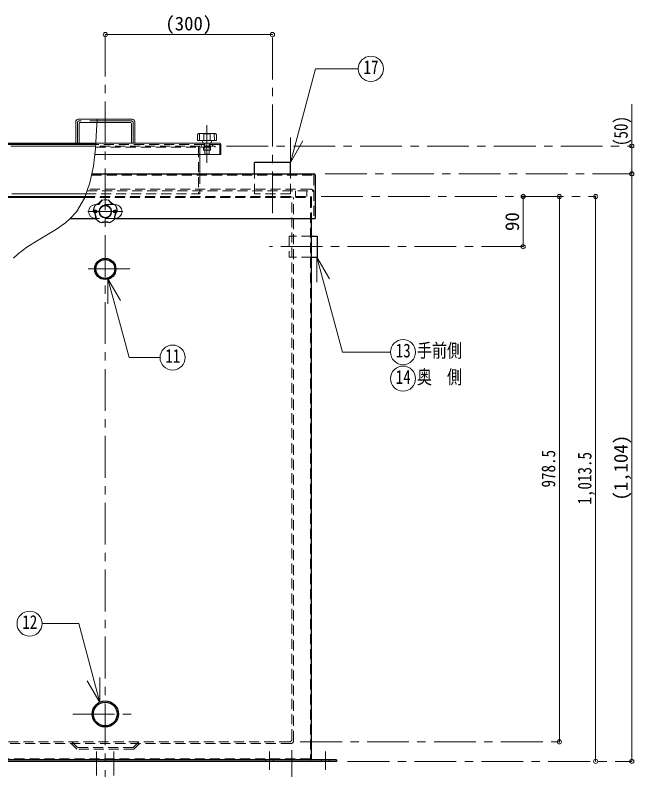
# Model space of a CAD drawing. Units: millimetres at full size, sheet at 1:15; some dimension numbers follow another scale. Extents: x -3184 to 2891, y -2037 to 2178.
# Drawn here: x -309 to 802, y -1202 to 152 of the extents above; entities that cross this region are included whole.
import ezdxf
from ezdxf.enums import TextEntityAlignment as Align

# ---------------------------------------------------------------- set-up
doc = ezdxf.new("R2010")
doc.units = ezdxf.units.MM
doc.header["$LTSCALE"] = 15
doc.header["$PDMODE"] = 32
doc.header["$PDSIZE"] = 7.5
doc.linetypes.add('CHAIN1', pattern=[8, 5, -1, 1, -1])
doc.linetypes.add('DASHED1', pattern=[1.8, 1.2, -0.6])
doc.layers.add('0-0', color=7, linetype='Continuous', lineweight=18)
doc.styles.add('ＭＳ ゴシック', font='')
doc.styles.get('ＭＳ ゴシック').set_extended_font_data('MS Gothic')

msp = doc.modelspace()

# ---------------------------------------------------------------- linework, layer by layer
at = {"layer": '0-0', "color": 4, "linetype": 'CHAIN1', "lineweight": 9}
for p, q in [((-146.7, 116.87), (-146.7, -1262.13)), ((153.3, -203.63), (153.3, 116.87)), ((-99.7, -38.13), (-193.7, -38.13)), ((-196.7, -41.13), (-196.7, -78.13)), ((-96.7, -41.13), (-96.7, -78.13)), ((35.8, -113.13), (35.8, -45.53)), ((70.8, -83.13), (798.3, -83.13)), ((247.8, -133.13), (798.3, -133.13)), ((240.8, -173.63), (733.3, -173.63)), ((-178.2, -200.63), (-115.2, -200.63)), ((603.3, -263.63), (148.3, -263.63)), ((-102.7, -303.63), (-190.7, -303.63)), ((-205.2, -1102.13), (-88.2, -1102.13)), ((203.3, -1152.13), (668.3, -1152.13)), ((148.3, -1169.13), (148.3, -1202.13)), ((188.3, -1167.13), (188.3, -1487.13)), ((248.3, -1169.13), (248.3, -1202.13)), ((288.3, -1187.13), (798.3, -1187.13))]:
    msp.add_line(p, q, dxfattribs=at)
at = {"layer": '0-0', "color": 4, "lineweight": 9}
for p, q in [((-146.7, 116.87), (153.3, 116.87)), ((798.3, -8.13), (798.3, -133.13)), ((-199.7, -39.63), (-199.7, -78.13)), ((-161.42, -35.13), (-195.2, -35.13)), ((-193.7, -42.63), (-193.7, -78.13)), ((-192.2, -41.13), (-161.68, -41.13)), ((-164.02, -83.13), (-316.2, -83.13)), ((22.8, -133.13), (22.8, -98.13)), ((798.3, -133.13), (798.3, -1187.13)), ((-481.7, -173.63), (-182.95, -173.63)), ((-481.7, -175.13), (-183.49, -175.13)), ((-314.2, -168.63), (-181.15, -168.63)), ((603.3, -173.63), (603.3, -263.63)), ((668.3, -173.63), (668.3, -1152.13)), ((733.3, -1187.13), (733.3, -173.63))]:
    msp.add_line(p, q, dxfattribs=at)
at = {"layer": '0-0'}
for p, q in [((185.64, -112.86), (230.73, 55.38)), ((307.39, 55.38), (230.73, 55.38)), ((-98.2, -35.13), (-161.42, -35.13)), ((-93.7, -39.63), (-93.7, -78.13)), ((-161.68, -41.13), (-101.2, -41.13)), ((-99.7, -42.63), (-99.7, -78.13)), ((18.63, -72.92), (18.97, -62.4)), ((26.39, -60.54), (20.48, -60.85)), ((22.25, -73.33), (22.64, -61.69)), ((26.81, -60.53), (44.79, -60.53)), ((30.31, -73.33), (29.93, -61.69)), ((41.28, -73.33), (41.67, -61.69)), ((45.21, -60.54), (51.11, -60.85)), ((49.35, -73.33), (48.96, -61.69)), ((52.97, -72.92), (52.63, -62.4)), ((-163.71, -78.13), (58.8, -78.13)), ((52.57, -73.33), (19.03, -73.33)), ((28.17, -77.76), (27.8, -73.33)), ((43.43, -77.76), (43.8, -73.33)), ((60.8, -80.13), (60.8, -98.13)), ((185.64, -112.86), (185.64, -67.86)), ((185.64, -112.86), (208.14, -73.89)), ((60.8, -98.13), (-165.5, -98.13)), ((-164.2, -188.13), (-163.14, -188.13)), ((-130.27, -188.13), (-129.2, -188.13)), ((233.2, -282.56), (255.7, -321.54)), ((233.2, -282.56), (233.2, -327.56)), ((233.2, -282.56), (278.83, -452.85)), ((-141.84, -321.49), (-119.34, -360.47)), ((-141.84, -321.49), (-141.84, -366.49)), ((-141.84, -321.49), (-104.03, -462.59)), ((365.17, -452.85), (278.83, -452.85)), ((-48.37, -462.59), (-104.03, -462.59)), ((-194.34, -939.99), (-260.14, -939.99)), ((-156.43, -1081.47), (-194.34, -939.99)), ((-156.43, -1081.47), (-178.93, -1042.5)), ((-156.43, -1081.47), (-156.43, -1036.47)), ((-162.2, -1187.13), (-162.2, -1212.13)), ((-131.2, -1187.13), (-131.2, -1212.13))]:
    msp.add_line(p, q, dxfattribs=at)
at = {"layer": '0-0', "color": 5, "lineweight": 25}
for p, q in [((-352.2, -78.13), (-163.71, -78.13)), ((-163.83, -80.13), (-351.2, -80.13)), ((185.8, -112.63), (120.8, -112.63)), ((120.8, -133.13), (120.8, -112.63)), ((185.8, -133.13), (185.8, -112.63)), ((-170.81, -133.13), (227.8, -133.13)), ((229.8, -135.13), (229.8, -213.13)), ((-209.57, -213.13), (-163.59, -213.13)), ((-129.81, -213.13), (229.8, -213.13)), ((223.3, -1182.63), (223.3, -213.13)), ((223.3, -282.63), (233.3, -282.63)), ((268.3, -1184.13), (-561.7, -1184.13)), ((268.3, -1187.13), (-561.7, -1187.13)), ((268.3, -1184.13), (268.3, -1187.13))]:
    msp.add_line(p, q, dxfattribs=at)
at = {"layer": '0-0', "color": 4, "linetype": 'DASHED1', "lineweight": 9}
for p, q in [((57.8, -80.13), (-163.83, -80.13)), ((25.8, -80.13), (25.8, -83.13)), ((30.8, -85.13), (30.8, -78.13)), ((31.8, -97.63), (31.8, -78.13)), ((39.8, -97.63), (39.8, -78.13)), ((40.8, -85.13), (40.8, -78.13)), ((45.8, -80.13), (45.8, -83.13)), ((58.8, -81.13), (58.8, -98.13)), ((-164.14, -85.13), (50.8, -85.13)), ((50.8, -83.13), (-164.02, -83.13)), ((20.8, -85.13), (20.8, -168.63)), ((22.8, -86.13), (22.8, -98.13)), ((29.3, -85.43), (29.3, -90.13)), ((29.55, -90.63), (29.3, -90.13)), ((35.8, -85.43), (35.8, -90.13)), ((42.3, -85.43), (42.3, -90.13)), ((50.8, -83.13), (50.8, -85.13)), ((31.8, -97.63), (32.3, -98.13)), ((31.8, -97.63), (39.8, -97.63)), ((39.3, -98.13), (39.8, -97.63)), ((22.8, -133.13), (22.8, -168.63)), ((-181.15, -168.63), (22.8, -168.63)), ((194.8, -173.63), (194.8, -163.63)), ((-130.27, -188.13), (-163.14, -188.13)), ((-166.7, -198.88), (-164.2, -197.63)), ((-166.7, -198.88), (-166.7, -202.38)), ((-164.2, -203.63), (-166.7, -202.38)), ((-164.2, -197.63), (-161.7, -198.88)), ((-161.7, -202.38), (-164.2, -203.63)), ((-161.7, -198.88), (-161.7, -202.38)), ((-129.2, -197.63), (-131.7, -198.88)), ((-131.7, -198.88), (-131.7, -202.38)), ((-131.7, -202.38), (-129.2, -203.63)), ((-126.7, -198.88), (-129.2, -197.63)), ((-129.2, -203.63), (-126.7, -202.38)), ((-126.7, -198.88), (-126.7, -202.38)), ((-207.94, -1155.13), (-197.94, -1165.13)), ((-206.7, -1152.13), (-196.7, -1162.13)), ((-96.7, -1162.13), (-196.7, -1162.13)), ((-162.2, -1187.13), (-162.2, -1162.13)), ((-131.2, -1187.13), (-131.2, -1162.13)), ((-86.7, -1152.13), (-96.7, -1162.13)), ((241.3, -1184.13), (241.3, -1187.13)), ((255.3, -1184.13), (255.3, -1187.13))]:
    msp.add_line(p, q, dxfattribs=at)
at = {"layer": '0-0', "linetype": 'DASHED1'}
for p, q in [((-171.22, -135.13), (226.8, -135.13)), ((185.8, -168.63), (185.8, -133.13)), ((227.8, -136.13), (227.8, -213.13)), ((221.8, -160.63), (-178.27, -160.63)), ((-183.49, -175.13), (221.05, -175.13)), ((-182.95, -173.63), (221.8, -173.63)), ((-179.35, -163.63), (224.8, -163.63)), ((188.3, -1147.13), (188.3, -173.63)), ((191.3, -1150.13), (191.3, -175.13)), ((214.8, -173.63), (214.8, -163.63)), ((221.8, -175.88), (221.8, -1181.88)), ((223.3, -175.13), (223.3, -213.13)), ((-129.81, -213.13), (-163.59, -213.13)), ((223.3, -282.63), (183.3, -282.63)), ((186.3, -1155.13), (-479.7, -1155.13)), ((183.3, -1152.13), (-476.7, -1152.13)), ((221.05, -1182.63), (-514.45, -1182.63)), ((141.3, -1184.13), (141.3, -1187.13)), ((155.3, -1184.13), (155.3, -1187.13)), ((203.3, -1182.63), (203.3, -1184.13))]:
    msp.add_line(p, q, dxfattribs=at)
at = {"layer": '0-0'}
msp.add_lwpolyline([(-311.22, -284.2), (-303.2, -276.44), (-287.44, -264.4), (-270.08, -253.47), (-252.09, -242.98), (-234.43, -232.24), (-218.08, -220.58), (-209.57, -213.13), (-198.6, -200.88), (-184.06, -176.7), (-174.17, -149.25), (-167.91, -119.26), (-164.28, -87.43), (-162.26, -54.48), (-161.42, -35.13)], dxfattribs=at)
at = {"layer": '0-0', "color": 4, "linetype": 'DASHED1', "lineweight": 9}
for points in [[(29.55, -90.63), (42.05, -90.63), (42.3, -90.13)], [(-85.46, -1155.13), (-95.46, -1165.13), (-197.94, -1165.13)]]:
    msp.add_lwpolyline(points, dxfattribs=at)
at = {"layer": '0-0', "linetype": 'DASHED1'}
for points in [[(185.8, -168.63), (120.8, -168.63), (120.8, -133.13)], [(223.3, -244.63), (183.3, -244.63), (183.3, -282.63)]]:
    msp.add_lwpolyline(points, dxfattribs=at)
at = {"layer": '0-0', "color": 5, "lineweight": 25}
msp.add_lwpolyline([(223.3, -244.63), (233.3, -244.63), (233.3, -282.63)], dxfattribs=at)
at = {"layer": '0-0'}
for centre, radius in [((329.89, 55.38), 22.5), ((-146.7, -200.63), 10.5), ((387.67, -452.85), 22.5), ((-25.87, -462.59), 22.5), ((387.67, -500.35), 22.5), ((-282.64, -939.99), 22.5)]:
    msp.add_circle(centre, radius, dxfattribs=at)
at = {"layer": '0-0', "color": 4, "lineweight": 9}
msp.add_circle((-146.7, -200.63), 11.5, dxfattribs=at)
at = {"layer": '0-0', "color": 4, "linetype": 'DASHED1', "lineweight": 9}
for centre in [(-164.2, -200.63), (-129.2, -200.63)]:
    msp.add_circle(centre, 1.5, dxfattribs=at)
at = {"layer": '0-0', "color": 5, "lineweight": 25}
for centre, radius in [((-146.7, -303.63), 19), ((-146.7, -303.63), 17), ((-146.7, -1102.13), 23.5), ((-146.7, -1102.13), 21.35)]:
    msp.add_circle(centre, radius, dxfattribs=at)
at = {"layer": '0-0', "color": 4, "lineweight": 9}
for centre, radius in [((-195.2, -39.63), 4.5), ((-192.2, -42.63), 1.5)]:
    msp.add_arc(centre, radius, 90, 180, dxfattribs=at)
at = {"layer": '0-0', "color": 4, "linetype": 'CHAIN1', "lineweight": 9}
for centre, start, end in [((-193.7, -41.13), 90, 180), ((-99.7, -41.13), 0, 90)]:
    msp.add_arc(centre, 3, start, end, dxfattribs=at)
at = {"layer": '0-0'}
for centre, radius, start, end in [((-98.2, -39.63), 4.5, 0, 90), ((-101.2, -42.63), 1.5, 0, 90), ((20.57, -62.45), 1.6, 93.01913, 178.15415), ((20.19, -62.99), 1.66, 93.02757, 128.73305), ((20.26, -69.3), 7.97, 72.62002, 91.09064), ((26.81, -68.53), 8, 90, 93.01913), ((30.33, -61.68), 0.4, 97.29873, 181.90915), ((35.8, -104.4), 43.47, 82.70127, 97.29873), ((41.27, -61.68), 0.4, 358.09085, 82.70127), ((44.79, -68.53), 8, 86.98087, 90), ((51.34, -69.3), 7.97, 88.90936, 107.37998), ((51.03, -62.45), 1.6, 1.84585, 86.98087), ((51.4, -62.99), 1.66, 51.26695, 86.97243), ((19.03, -72.93), 0.4, 178.15415, 270), ((28.57, -77.73), 0.4, 184.76364, 270), ((43.03, -77.73), 0.4, 270, 355.23636), ((52.57, -72.93), 0.4, 270, 1.84585), ((58.8, -80.13), 2, 0, 90), ((-164.2, -200.63), 12.5, 90, 270), ((-146.7, -200.63), 21.5, 146.5, 177.5), ((-146.7, -200.63), 21, 146.5, 177.5), ((-175.54, -160.93), 29.89, 291.41115, 320.58885), ((-168.45, -170.69), 18.83, 283.0119, 328.9881), ((-146.7, -200.63), 21.5, 74.5, 105.5), ((-146.7, -200.63), 21, 74.5, 105.5), ((-124.95, -170.69), 18.83, 211.0119, 256.9881), ((-117.86, -160.93), 29.89, 219.41115, 248.58885), ((-129.2, -200.63), 12.5, 270, 90), ((-146.7, -200.63), 21, 2.5, 33.5), ((-146.7, -200.63), 21.5, 2.5, 33.5), ((-193.37, -215.79), 29.89, 3.41115, 32.58885), ((-181.9, -212.07), 18.83, 355.0119, 40.9881), ((-111.51, -212.07), 18.83, 139.0119, 184.9881), ((-100.04, -215.79), 29.89, 147.41115, 176.58885), ((-146.7, -200.63), 21.5, 218.5, 249.5), ((-146.7, -200.63), 21, 218.5, 249.5), ((-146.7, -200.63), 21, 290.5, 321.5), ((-146.7, -200.63), 21.5, 290.5, 321.5), ((-146.7, -249.7), 29.89, 75.41115, 104.58885), ((-146.7, -237.64), 18.83, 67.0119, 112.9881)]:
    msp.add_arc(centre, radius, start, end, dxfattribs=at)
at = {"layer": '0-0', "color": 4, "linetype": 'DASHED1', "lineweight": 9}
for centre, radius, start, end in [((57.8, -81.13), 1, 0, 90), ((22.8, -85.13), 2, 90, 180), ((23.8, -86.13), 1, 90, 180), ((29.6, -85.43), 0.3, 90, 180), ((25.62, -2.18), 88.54, 272.54473, 276.60311), ((35.5, -85.43), 0.3, 0, 90), ((36.1, -85.43), 0.3, 90, 180), ((45.98, -2.18), 88.54, 263.39689, 267.45527), ((42, -85.43), 0.3, 0, 90)]:
    msp.add_arc(centre, radius, start, end, dxfattribs=at)
at = {"layer": '0-0', "linetype": 'DASHED1'}
for centre, radius, start, end in [((226.8, -136.13), 1, 0, 90), ((221.8, -166.63), 6, 0, 90), ((221.05, -175.88), 0.75, 0, 90), ((221.8, -175.13), 1.5, 0, 90), ((224.8, -166.63), 3, 0, 90), ((183.3, -1147.13), 5, 270, 0), ((186.3, -1150.13), 5, 270, 0), ((221.05, -1181.88), 0.75, 270, 0)]:
    msp.add_arc(centre, radius, start, end, dxfattribs=at)
at = {"layer": '0-0', "color": 5, "lineweight": 25}
for centre, radius, start, end in [((227.8, -135.13), 2, 0, 90), ((221.8, -1182.63), 1.5, 270, 0)]:
    msp.add_arc(centre, radius, start, end, dxfattribs=at)
at = {"layer": '0-0', "color": 1}
for p in [(-146.7, 116.87), (153.3, 116.87), (798.3, -83.13), (798.3, -133.13), (603.3, -173.63), (668.3, -173.63), (733.3, -173.63), (603.3, -263.63), (668.3, -1152.13), (733.3, -1187.13), (798.3, -1187.13)]:
    msp.add_point(p, dxfattribs=at)

# ---------------------------------------------------------------- texts
at = {"layer": '0-0', "style": 'ＭＳ ゴシック'}
msp.add_text('(300)', height=24.74, dxfattribs=at).set_placement((-38.89, 116.87), align=Align.BOTTOM_LEFT)
at = {"layer": '0-0', "style": 'ＭＳ ゴシック', "width": 0.8}
for s, p in [('17', (316.77, 38.5)), ('13', (374.55, -469.72)), ('手前側', (412.67, -469.72)), ('11', (-38.99, -479.47)), ('14', (374.55, -517.22)), ('奥\u3000側', (412.67, -517.22)), ('12', (-295.76, -956.86))]:
    msp.add_text(s, height=24.74, dxfattribs=at).set_placement(p, align=Align.BOTTOM_LEFT)
for s, p in [('(50)', (798.3, -83.13)), ('978.5', (668.3, -695.69)), ('1,013.5', (733.3, -726.32))]:
    msp.add_text(s, height=24.74, rotation=90, dxfattribs=at).set_placement(p, align=Align.BOTTOM_LEFT)
at = {"layer": '0-0', "style": 'ＭＳ ゴシック'}
for s, p in [('90', (603.3, -235.51)), ('(1,104)', (798.3, -719.19))]:
    msp.add_text(s, height=24.74, rotation=90, dxfattribs=at).set_placement(p, align=Align.BOTTOM_LEFT)

doc.saveas('drawing.dxf')
